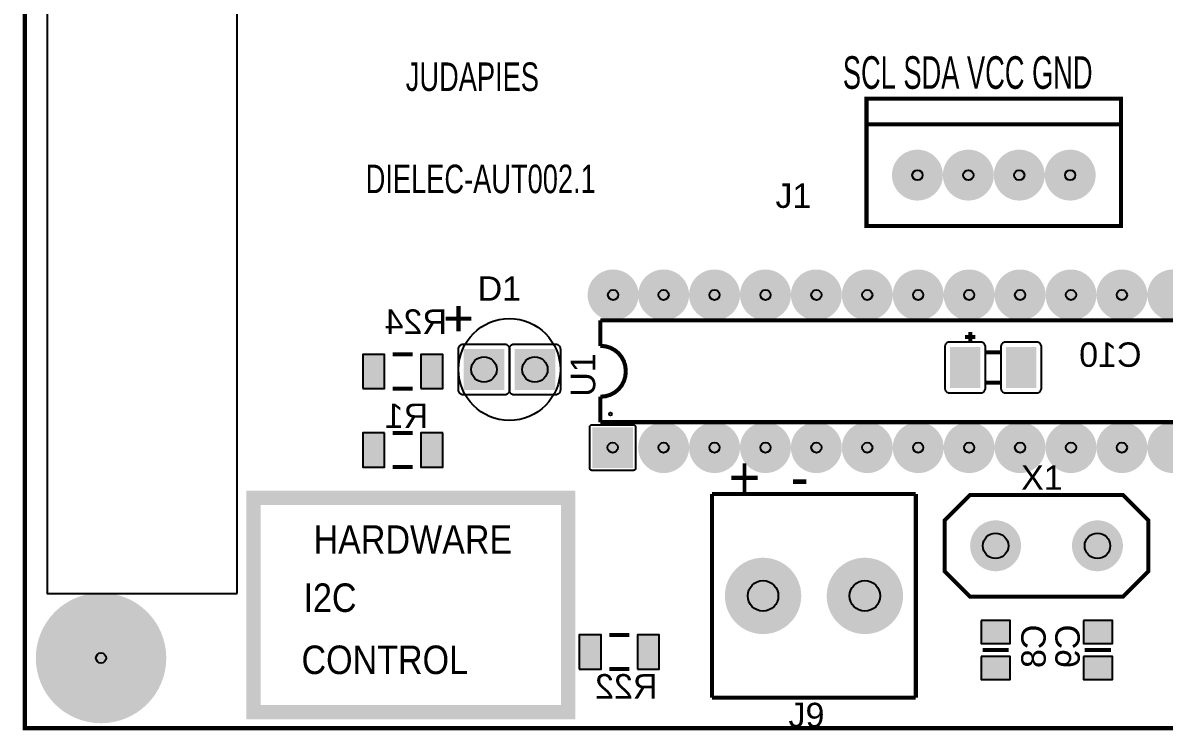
# Model space of a CAD drawing. Header units: inches. Extents: x -2.08 to 2.08, y -1.44 to 1.44.
# Drawn here: x -2.083 to 0.159, y -1.435 to -0.045 of the extents above; entities that cross this region are included whole.
import ezdxf

# ---------------------------------------------------------------- set-up
doc = ezdxf.new("R2010")
doc.units = ezdxf.units.IN
doc.layers.get('0').update_dxf_attribs({"linetype": 'CONTINUOUS'})

# ---------------------------------------------------------------- blocks, each defined once
blk = doc.blocks.new('RPAD')
blk.add_trace([(-0.5, -0.5), (-0.5, 0.5), (0.5, -0.5), (0.5, 0.5)])
blk = doc.blocks.new('EPAD')
at = {"const_width": 0.5}
blk.add_lwpolyline([(-0.25, 0, 1), (0.25, 0, 1)], format="xyb", close=True, dxfattribs=at)

msp = doc.modelspace()

# ---------------------------------------------------------------- linework, layer by layer
for points, const_width in [([(-2.07874, -1.431024), (2.07874, -1.431024), (2.07874, 1.431181), (-2.07874, 1.431181), (-2.07874, -1.431024)], 0.008), ([(-2.07874, -1.431024), (2.07874, -1.431024), (2.07874, 1.431181), (-2.07874, 1.431181), (-2.07874, -1.431024)], 0.008), ([(-2.07874, -1.431024), (2.07874, -1.431024), (2.07874, 1.431181), (-2.07874, 1.431181), (-2.07874, -1.431024)], 0.008), ([(-0.425984, -0.444409), (0.074016, -0.444409), (0.074016, -0.194409), (-0.425984, -0.194409), (-0.425984, -0.444409)], 0.008), ([(-0.425984, -0.444409), (0.074016, -0.444409), (0.074016, -0.194409), (-0.425984, -0.194409), (-0.425984, -0.444409)], 0.008), ([(-0.425984, -0.444409), (0.074016, -0.444409), (0.074016, -0.194409), (-0.425984, -0.194409), (-0.425984, -0.444409)], 0.008), ([(-0.425984, -0.244409), (0.074016, -0.244409)], 0.008), ([(-0.425984, -0.244409), (0.074016, -0.244409)], 0.008), ([(-0.425984, -0.244409), (0.074016, -0.244409)], 0.008), ([(-1.227165, -0.601299), (-1.227165, -0.651299)], 0.008), ([(-1.227165, -0.601299), (-1.227165, -0.651299)], 0.008), ([(-1.227165, -0.601299), (-1.227165, -0.651299)], 0.008), ([(-1.252165, -0.626299), (-1.202165, -0.626299)], 0.008), ([(-1.252165, -0.626299), (-1.202165, -0.626299)], 0.008), ([(-1.252165, -0.626299), (-1.202165, -0.626299)], 0.008), ([(-0.948622, -0.829843), (0.401378, -0.829843), (0.401378, -0.629843), (-0.948622, -0.629843)], 0.008), ([(-0.948622, -0.629843), (-0.948622, -0.679843)], 0.008), ([(-0.948622, -0.829843), (0.401378, -0.829843), (0.401378, -0.629843), (-0.948622, -0.629843)], 0.008), ([(-0.948622, -0.629843), (-0.948622, -0.679843)], 0.008), ([(-0.948622, -0.829843), (0.401378, -0.829843), (0.401378, -0.629843), (-0.948622, -0.629843)], 0.008), ([(-0.948622, -0.629843), (-0.948622, -0.679843)], 0.008), ([(-0.222283, -0.652362), (-0.222283, -0.672362)], 0.008), ([(-0.222283, -0.652362), (-0.222283, -0.672362)], 0.008), ([(-0.222283, -0.652362), (-0.222283, -0.672362)], 0.008), ([(-0.212283, -0.662362), (-0.232283, -0.662362)], 0.008), ([(-0.212283, -0.662362), (-0.232283, -0.662362)], 0.008), ([(-0.212283, -0.662362), (-0.232283, -0.662362)], 0.008), ([(-1.356299, -0.696772), (-1.316929, -0.696772)], 0.007874), ([(-1.356299, -0.696772), (-1.316929, -0.696772)], 0.007874), ([(-1.356299, -0.696772), (-1.316929, -0.696772)], 0.007874), ([(-0.948622, -0.679843), (-0.938398, -0.680837), (-0.928944, -0.6837), (-0.920442, -0.688247), (-0.913075, -0.694296), (-0.907027, -0.701663), (-0.90248, -0.710165), (-0.899617, -0.719619), (-0.898622, -0.729843)], 0.008), ([(-0.948622, -0.679843), (-0.938398, -0.680837), (-0.928944, -0.6837), (-0.920442, -0.688247), (-0.913075, -0.694296), (-0.907027, -0.701663), (-0.90248, -0.710165), (-0.899617, -0.719619), (-0.898622, -0.729843)], 0.008), ([(-0.948622, -0.679843), (-0.938398, -0.680837), (-0.928944, -0.6837), (-0.920442, -0.688247), (-0.913075, -0.694296), (-0.907027, -0.701663), (-0.90248, -0.710165), (-0.899617, -0.719619), (-0.898622, -0.729843)], 0.008), ([(-0.162283, -0.692362), (-0.192283, -0.692362)], 0.008), ([(-0.162283, -0.692362), (-0.192283, -0.692362)], 0.008), ([(-0.162283, -0.692362), (-0.192283, -0.692362)], 0.008), ([(-0.948622, -0.779843), (-0.938398, -0.778848), (-0.928944, -0.775985), (-0.920442, -0.771438), (-0.913075, -0.765389), (-0.907027, -0.758022), (-0.90248, -0.74952), (-0.899617, -0.740066), (-0.898622, -0.729843)], 0.008), ([(-0.948622, -0.779843), (-0.938398, -0.778848), (-0.928944, -0.775985), (-0.920442, -0.771438), (-0.913075, -0.765389), (-0.907027, -0.758022), (-0.90248, -0.74952), (-0.899617, -0.740066), (-0.898622, -0.729843)], 0.008), ([(-0.948622, -0.779843), (-0.938398, -0.778848), (-0.928944, -0.775985), (-0.920442, -0.771438), (-0.913075, -0.765389), (-0.907027, -0.758022), (-0.90248, -0.74952), (-0.899617, -0.740066), (-0.898622, -0.729843)], 0.008), ([(-1.356299, -0.763701), (-1.316929, -0.763701)], 0.007874), ([(-1.356299, -0.763701), (-1.316929, -0.763701)], 0.007874), ([(-1.356299, -0.763701), (-1.316929, -0.763701)], 0.007874), ([(-0.162283, -0.752362), (-0.192283, -0.752362)], 0.008), ([(-0.162283, -0.752362), (-0.192283, -0.752362)], 0.008), ([(-0.162283, -0.752362), (-0.192283, -0.752362)], 0.008), ([(-0.948622, -0.829843), (-0.948622, -0.779843)], 0.008), ([(-0.948622, -0.829843), (-0.948622, -0.779843)], 0.008), ([(-0.948622, -0.829843), (-0.948622, -0.779843)], 0.008), ([(-1.316929, -0.851102), (-1.356299, -0.851102)], 0.007874), ([(-1.316929, -0.851102), (-1.356299, -0.851102)], 0.007874), ([(-1.316929, -0.851102), (-1.356299, -0.851102)], 0.007874), ([(-1.316929, -0.918031), (-1.356299, -0.918031)], 0.007874), ([(-1.316929, -0.918031), (-1.356299, -0.918031)], 0.007874), ([(-1.316929, -0.918031), (-1.356299, -0.918031)], 0.007874), ([(-1.629921, -1.399528), (-1.011811, -1.399528), (-1.011811, -0.978268), (-1.629921, -0.978268), (-1.629921, -1.399528)], 0.028), ([(-1.629921, -1.399528), (-1.011811, -1.399528), (-1.011811, -0.978268), (-1.629921, -0.978268), (-1.629921, -1.399528)], 0.028), ([(-1.629921, -1.399528), (-1.011811, -1.399528), (-1.011811, -0.978268), (-1.629921, -0.978268), (-1.629921, -1.399528)], 0.028), ([(-0.729134, -1.371181), (-0.729134, -0.971181)], 0.008), ([(-0.329134, -0.971181), (-0.729134, -0.971181)], 0.008), ([(-0.729134, -1.371181), (-0.729134, -0.971181)], 0.008), ([(-0.329134, -0.971181), (-0.729134, -0.971181)], 0.008), ([(-0.729134, -1.371181), (-0.729134, -0.971181)], 0.008), ([(-0.329134, -0.971181), (-0.729134, -0.971181)], 0.008), ([(-0.329134, -1.371181), (-0.329134, -0.971181)], 0.008), ([(-0.329134, -1.371181), (-0.329134, -0.971181)], 0.008), ([(-0.329134, -1.371181), (-0.329134, -0.971181)], 0.008), ([(-0.222441, -0.972756), (0.077559, -0.972756), (0.127559, -1.022756), (0.127559, -1.122756), (0.077559, -1.172756), (-0.222441, -1.172756), (-0.272441, -1.122756), (-0.272441, -1.022756), (-0.222441, -0.972756)], 0.008), ([(-0.222441, -0.972756), (0.077559, -0.972756), (0.127559, -1.022756), (0.127559, -1.122756), (0.077559, -1.172756), (-0.222441, -1.172756), (-0.272441, -1.122756), (-0.272441, -1.022756), (-0.222441, -0.972756)], 0.008), ([(-0.222441, -0.972756), (0.077559, -0.972756), (0.127559, -1.022756), (0.127559, -1.122756), (0.077559, -1.172756), (-0.222441, -1.172756), (-0.272441, -1.122756), (-0.272441, -1.022756), (-0.222441, -0.972756)], 0.008), ([(-0.931102, -1.247953), (-0.891732, -1.247953)], 0.007874), ([(-0.931102, -1.247953), (-0.891732, -1.247953)], 0.007874), ([(-0.931102, -1.247953), (-0.891732, -1.247953)], 0.007874), ([(-0.198031, -1.27748), (-0.14685, -1.27748)], 0.007874), ([(-0.198031, -1.27748), (-0.14685, -1.27748)], 0.007874), ([(-0.198031, -1.27748), (-0.14685, -1.27748)], 0.007874), ([(0.002756, -1.27748), (0.053937, -1.27748)], 0.007874), ([(0.002756, -1.27748), (0.053937, -1.27748)], 0.007874), ([(0.002756, -1.27748), (0.053937, -1.27748)], 0.007874), ([(-0.931102, -1.314882), (-0.891732, -1.314882)], 0.007874), ([(-0.931102, -1.314882), (-0.891732, -1.314882)], 0.007874), ([(-0.931102, -1.314882), (-0.891732, -1.314882)], 0.007874), ([(-0.329134, -1.371181), (-0.729134, -1.371181)], 0.008), ([(-0.329134, -1.371181), (-0.729134, -1.371181)], 0.008), ([(-0.329134, -1.371181), (-0.729134, -1.371181)], 0.008)]:
    msp.add_lwpolyline(points, dxfattribs=dict(const_width=const_width))
msp.add_lwpolyline([(-1.661811, -1.166457), (-1.661811, 0.398898), (-2.035039, 0.398898), (-2.035039, -1.166457), (-1.661811, -1.166457)])
for points in [[(-0.202283, -0.672362), (-0.262283, -0.672362), (-0.263323, -0.672413), (-0.264328, -0.672561), (-0.265295, -0.672803), (-0.266219, -0.673134), (-0.267095, -0.673548), (-0.267919, -0.674043), (-0.268687, -0.674613), (-0.269393, -0.675253), (-0.270033, -0.675959), (-0.270602, -0.676726), (-0.271097, -0.67755), (-0.271512, -0.678427), (-0.271843, -0.679351), (-0.272085, -0.680318), (-0.272233, -0.681323), (-0.272283, -0.682362), (-0.272283, -0.762362), (-0.272233, -0.763402), (-0.272085, -0.764407), (-0.271843, -0.765374), (-0.271512, -0.766298), (-0.271097, -0.767174), (-0.270602, -0.767998), (-0.270033, -0.768765), (-0.269393, -0.769472), (-0.268687, -0.770112), (-0.267919, -0.770681), (-0.267095, -0.771176), (-0.266219, -0.771591), (-0.265295, -0.771921), (-0.264328, -0.772163), (-0.263323, -0.772312), (-0.262283, -0.772362), (-0.202283, -0.772362), (-0.201244, -0.772312), (-0.200239, -0.772163), (-0.199272, -0.771921), (-0.198348, -0.771591), (-0.197472, -0.771176), (-0.196648, -0.770681), (-0.19588, -0.770112), (-0.195174, -0.769472), (-0.194534, -0.768765), (-0.193965, -0.767998), (-0.19347, -0.767174), (-0.193055, -0.766298), (-0.192724, -0.765374), (-0.192482, -0.764407), (-0.192334, -0.763402), (-0.192283, -0.762362), (-0.192283, -0.682362), (-0.192334, -0.681323), (-0.192482, -0.680318), (-0.192724, -0.679351), (-0.193055, -0.678427), (-0.19347, -0.67755), (-0.193965, -0.676726), (-0.194534, -0.675959), (-0.195174, -0.675253), (-0.19588, -0.674613), (-0.196648, -0.674043), (-0.197472, -0.673548), (-0.198348, -0.673134), (-0.199272, -0.672803), (-0.200239, -0.672561), (-0.201244, -0.672413), (-0.202283, -0.672362)], [(-0.092283, -0.672362), (-0.152283, -0.672362), (-0.153323, -0.672413), (-0.154328, -0.672561), (-0.155295, -0.672803), (-0.156219, -0.673134), (-0.157095, -0.673548), (-0.157919, -0.674043), (-0.158687, -0.674613), (-0.159393, -0.675253), (-0.160033, -0.675959), (-0.160602, -0.676726), (-0.161097, -0.67755), (-0.161512, -0.678427), (-0.161843, -0.679351), (-0.162085, -0.680318), (-0.162233, -0.681323), (-0.162283, -0.682362), (-0.162283, -0.762362), (-0.162233, -0.763402), (-0.162085, -0.764407), (-0.161843, -0.765374), (-0.161512, -0.766298), (-0.161097, -0.767174), (-0.160602, -0.767998), (-0.160033, -0.768765), (-0.159393, -0.769472), (-0.158687, -0.770112), (-0.157919, -0.770681), (-0.157095, -0.771176), (-0.156219, -0.771591), (-0.155295, -0.771921), (-0.154328, -0.772163), (-0.153323, -0.772312), (-0.152283, -0.772362), (-0.092283, -0.772362), (-0.091244, -0.772312), (-0.090239, -0.772163), (-0.089272, -0.771921), (-0.088348, -0.771591), (-0.087472, -0.771176), (-0.086648, -0.770681), (-0.08588, -0.770112), (-0.085174, -0.769472), (-0.084534, -0.768765), (-0.083965, -0.767998), (-0.08347, -0.767174), (-0.083055, -0.766298), (-0.082724, -0.765374), (-0.082482, -0.764407), (-0.082334, -0.763402), (-0.082283, -0.762362), (-0.082283, -0.682362), (-0.082334, -0.681323), (-0.082482, -0.680318), (-0.082724, -0.679351), (-0.083055, -0.678427), (-0.08347, -0.67755), (-0.083965, -0.676726), (-0.084534, -0.675959), (-0.085174, -0.675253), (-0.08588, -0.674613), (-0.086648, -0.674043), (-0.087472, -0.673548), (-0.088348, -0.673134), (-0.089272, -0.672803), (-0.090239, -0.672561), (-0.091244, -0.672413), (-0.092283, -0.672362)], [(-1.217165, -0.676299), (-1.137165, -0.676299), (-1.136126, -0.67635), (-1.135121, -0.676498), (-1.134154, -0.67674), (-1.13323, -0.677071), (-1.132354, -0.677485), (-1.13153, -0.67798), (-1.130762, -0.67855), (-1.130056, -0.67919), (-1.129416, -0.679896), (-1.128846, -0.680663), (-1.128352, -0.681487), (-1.127937, -0.682364), (-1.127606, -0.683288), (-1.127364, -0.684255), (-1.127216, -0.68526), (-1.127165, -0.686299), (-1.127165, -0.766299), (-1.127216, -0.767339), (-1.127364, -0.768344), (-1.127606, -0.769311), (-1.127937, -0.770235), (-1.128352, -0.771111), (-1.128846, -0.771935), (-1.129416, -0.772702), (-1.130056, -0.773409), (-1.130762, -0.774049), (-1.13153, -0.774618), (-1.132354, -0.775113), (-1.13323, -0.775528), (-1.134154, -0.775858), (-1.135121, -0.7761), (-1.136126, -0.776249), (-1.137165, -0.776299), (-1.217165, -0.776299), (-1.218205, -0.776249), (-1.21921, -0.7761), (-1.220177, -0.775858), (-1.221101, -0.775528), (-1.221977, -0.775113), (-1.222801, -0.774618), (-1.223569, -0.774049), (-1.224275, -0.773409), (-1.224915, -0.772702), (-1.225484, -0.771935), (-1.225979, -0.771111), (-1.226394, -0.770235), (-1.226724, -0.769311), (-1.226967, -0.768344), (-1.227115, -0.767339), (-1.227165, -0.766299), (-1.227165, -0.686299), (-1.227115, -0.68526), (-1.226967, -0.684255), (-1.226724, -0.683288), (-1.226394, -0.682364), (-1.225979, -0.681487), (-1.225484, -0.680663), (-1.224915, -0.679896), (-1.224275, -0.67919), (-1.223569, -0.67855), (-1.222801, -0.67798), (-1.221977, -0.677485), (-1.221101, -0.677071), (-1.220177, -0.67674), (-1.21921, -0.676498), (-1.218205, -0.67635), (-1.217165, -0.676299)], [(-1.117165, -0.676299), (-1.037165, -0.676299), (-1.036126, -0.67635), (-1.035121, -0.676498), (-1.034154, -0.67674), (-1.03323, -0.677071), (-1.032354, -0.677485), (-1.03153, -0.67798), (-1.030762, -0.67855), (-1.030056, -0.67919), (-1.029416, -0.679896), (-1.028846, -0.680663), (-1.028352, -0.681487), (-1.027937, -0.682364), (-1.027606, -0.683288), (-1.027364, -0.684255), (-1.027216, -0.68526), (-1.027165, -0.686299), (-1.027165, -0.766299), (-1.027216, -0.767339), (-1.027364, -0.768344), (-1.027606, -0.769311), (-1.027937, -0.770235), (-1.028352, -0.771111), (-1.028846, -0.771935), (-1.029416, -0.772702), (-1.030056, -0.773409), (-1.030762, -0.774049), (-1.03153, -0.774618), (-1.032354, -0.775113), (-1.03323, -0.775528), (-1.034154, -0.775858), (-1.035121, -0.7761), (-1.036126, -0.776249), (-1.037165, -0.776299), (-1.117165, -0.776299), (-1.118205, -0.776249), (-1.11921, -0.7761), (-1.120177, -0.775858), (-1.121101, -0.775528), (-1.121977, -0.775113), (-1.122801, -0.774618), (-1.123569, -0.774049), (-1.124275, -0.773409), (-1.124915, -0.772702), (-1.125484, -0.771935), (-1.125979, -0.771111), (-1.126394, -0.770235), (-1.126724, -0.769311), (-1.126967, -0.768344), (-1.127115, -0.767339), (-1.127165, -0.766299), (-1.127165, -0.686299), (-1.127115, -0.68526), (-1.126967, -0.684255), (-1.126724, -0.683288), (-1.126394, -0.682364), (-1.125979, -0.681487), (-1.125484, -0.680663), (-1.124915, -0.679896), (-1.124275, -0.67919), (-1.123569, -0.67855), (-1.122801, -0.67798), (-1.121977, -0.677485), (-1.121101, -0.677071), (-1.120177, -0.67674), (-1.11921, -0.676498), (-1.118205, -0.67635), (-1.117165, -0.676299)], [(-1.415201, -0.763736), (-1.372201, -0.763736), (-1.372201, -0.696736), (-1.415201, -0.696736), (-1.415201, -0.763736)], [(-1.301028, -0.763736), (-1.258028, -0.763736), (-1.258028, -0.696736), (-1.301028, -0.696736), (-1.301028, -0.763736)], [(-1.372201, -0.851067), (-1.415201, -0.851067), (-1.415201, -0.918067), (-1.372201, -0.918067), (-1.372201, -0.851067)], [(-1.258028, -0.851067), (-1.301028, -0.851067), (-1.301028, -0.918067), (-1.258028, -0.918067), (-1.258028, -0.851067)], [(-0.969409, -0.919843), (-0.969409, -0.839843), (-0.96931, -0.83882), (-0.969024, -0.837875), (-0.968569, -0.837024), (-0.967964, -0.836288), (-0.967227, -0.835683), (-0.966377, -0.835228), (-0.965432, -0.834942), (-0.964409, -0.834843), (-0.884409, -0.834843), (-0.883387, -0.834942), (-0.882442, -0.835228), (-0.881592, -0.835683), (-0.880855, -0.836288), (-0.88025, -0.837024), (-0.879795, -0.837875), (-0.879509, -0.83882), (-0.879409, -0.839843), (-0.879409, -0.919843), (-0.879509, -0.920865), (-0.879795, -0.92181), (-0.88025, -0.922661), (-0.880855, -0.923397), (-0.881592, -0.924002), (-0.882442, -0.924457), (-0.883387, -0.924743), (-0.884409, -0.924843), (-0.964409, -0.924843), (-0.965432, -0.924743), (-0.966377, -0.924457), (-0.967227, -0.924002), (-0.967964, -0.923397), (-0.968569, -0.922661), (-0.969024, -0.92181), (-0.96931, -0.920865), (-0.969409, -0.919843)], [(-0.200941, -1.219547), (-0.200941, -1.264547), (-0.143941, -1.264547), (-0.143941, -1.219547), (-0.200941, -1.219547)], [(-0.000154, -1.219547), (-0.000154, -1.264547), (0.056846, -1.264547), (0.056846, -1.219547), (-0.000154, -1.219547)], [(-0.990004, -1.314917), (-0.947004, -1.314917), (-0.947004, -1.247917), (-0.990004, -1.247917), (-0.990004, -1.314917)], [(-0.875831, -1.314917), (-0.832831, -1.314917), (-0.832831, -1.247917), (-0.875831, -1.247917), (-0.875831, -1.314917)], [(-0.200941, -1.290413), (-0.200941, -1.335413), (-0.143941, -1.335413), (-0.143941, -1.290413), (-0.200941, -1.290413)], [(-0.000154, -1.290413), (-0.000154, -1.335413), (0.056846, -1.335413), (0.056846, -1.290413), (-0.000154, -1.290413)]]:
    msp.add_lwpolyline(points, close=True)
for centre, radius in [((-0.325984, -0.344409), 0.01), ((-0.225984, -0.344409), 0.01), ((-0.125984, -0.344409), 0.01), ((-0.025984, -0.344409), 0.01), ((-0.923622, -0.579843), 0.01), ((-0.824409, -0.579843), 0.01), ((-0.724409, -0.579843), 0.01), ((-0.624409, -0.579843), 0.01), ((-0.524409, -0.579843), 0.01), ((-0.424409, -0.579843), 0.01), ((-0.324409, -0.579843), 0.01), ((-0.224409, -0.579843), 0.01), ((-0.124409, -0.579843), 0.01), ((-0.024409, -0.579843), 0.01), ((0.075591, -0.579843), 0.01), ((-1.127165, -0.726299), 0.1), ((-1.127165, -0.726299), 0.1), ((-1.127165, -0.726299), 0.1), ((-1.177165, -0.726299), 0.025), ((-1.077165, -0.726299), 0.025), ((-1.127165, -0.726299), 0), ((-1.127165, -0.726299), 0), ((-1.127165, -0.726299), 0), ((-0.928622, -0.813843), 0.002828), ((-0.928622, -0.813843), 0.002828), ((-0.928622, -0.813843), 0.002828), ((-0.924409, -0.879843), 0.01), ((-0.824409, -0.879843), 0.01), ((-0.724409, -0.879843), 0.01), ((-0.624409, -0.879843), 0.01), ((-0.524409, -0.879843), 0.01), ((-0.424409, -0.879843), 0.01), ((-0.324409, -0.879843), 0.01), ((-0.224409, -0.879843), 0.01), ((-0.124409, -0.879843), 0.01), ((-0.024409, -0.879843), 0.01), ((0.075591, -0.879843), 0.01), ((-0.172441, -1.072756), 0.025), ((0.027559, -1.072756), 0.025), ((-0.629134, -1.171181), 0.03), ((-0.429134, -1.171181), 0.03), ((-1.929134, -1.293228), 0.01)]:
    msp.add_circle(centre, radius)

# ---------------------------------------------------------------- block references
for name, p, xscale, yscale in [('EPAD', (-0.325984, -0.344409), 0.1, 0.1), ('EPAD', (-0.325984, -0.344409), 0.08, 0.08), ('EPAD', (-0.225984, -0.344409), 0.1, 0.1), ('EPAD', (-0.225984, -0.344409), 0.08, 0.08), ('EPAD', (-0.125984, -0.344409), 0.1, 0.1), ('EPAD', (-0.125984, -0.344409), 0.08, 0.08), ('EPAD', (-0.025984, -0.344409), 0.1, 0.1), ('EPAD', (-0.025984, -0.344409), 0.08, 0.08), ('EPAD', (-0.923622, -0.579843), 0.1, 0.1), ('EPAD', (-0.824409, -0.579843), 0.1, 0.1), ('EPAD', (-0.724409, -0.579843), 0.1, 0.1), ('EPAD', (-0.624409, -0.579843), 0.1, 0.1), ('EPAD', (-0.524409, -0.579843), 0.1, 0.1), ('EPAD', (-0.424409, -0.579843), 0.1, 0.1), ('EPAD', (-0.324409, -0.579843), 0.1, 0.1), ('EPAD', (-0.224409, -0.579843), 0.1, 0.1), ('EPAD', (-0.124409, -0.579843), 0.1, 0.1), ('EPAD', (-0.024409, -0.579843), 0.1, 0.1), ('EPAD', (0.075591, -0.579843), 0.1, 0.1), ('EPAD', (0.175591, -0.579843), 0.1, 0.1), ('EPAD', (-0.923622, -0.579843), 0.08, 0.08), ('EPAD', (-0.824409, -0.579843), 0.08, 0.08), ('EPAD', (-0.724409, -0.579843), 0.08, 0.08), ('EPAD', (-0.624409, -0.579843), 0.08, 0.08), ('EPAD', (-0.524409, -0.579843), 0.08, 0.08), ('EPAD', (-0.424409, -0.579843), 0.08, 0.08), ('EPAD', (-0.324409, -0.579843), 0.08, 0.08), ('EPAD', (-0.224409, -0.579843), 0.08, 0.08), ('EPAD', (-0.124409, -0.579843), 0.08, 0.08), ('EPAD', (-0.024409, -0.579843), 0.08, 0.08), ('EPAD', (0.075591, -0.579843), 0.08, 0.08), ('EPAD', (0.175591, -0.579843), 0.08, 0.08), ('RPAD', (-1.177165, -0.726299), 0.08, 0.08), ('RPAD', (-1.077165, -0.726299), 0.08, 0.08), ('RPAD', (-0.232283, -0.722362), 0.06, 0.08), ('RPAD', (-0.122283, -0.722362), 0.06, 0.08), ('RPAD', (-1.393701, -0.884567), 0.043, 0.067), ('RPAD', (-1.279528, -0.884567), 0.043, 0.067), ('EPAD', (-0.824409, -0.879843), 0.1, 0.1), ('EPAD', (-0.824409, -0.879843), 0.08, 0.08), ('EPAD', (-0.724409, -0.879843), 0.1, 0.1), ('EPAD', (-0.724409, -0.879843), 0.08, 0.08), ('EPAD', (-0.624409, -0.879843), 0.1, 0.1), ('EPAD', (-0.624409, -0.879843), 0.08, 0.08), ('EPAD', (-0.524409, -0.879843), 0.1, 0.1), ('EPAD', (-0.524409, -0.879843), 0.08, 0.08), ('EPAD', (-0.424409, -0.879843), 0.1, 0.1), ('EPAD', (-0.424409, -0.879843), 0.08, 0.08), ('EPAD', (-0.324409, -0.879843), 0.1, 0.1), ('EPAD', (-0.324409, -0.879843), 0.08, 0.08), ('EPAD', (-0.224409, -0.879843), 0.1, 0.1), ('EPAD', (-0.224409, -0.879843), 0.08, 0.08), ('EPAD', (-0.124409, -0.879843), 0.1, 0.1), ('EPAD', (-0.124409, -0.879843), 0.08, 0.08), ('EPAD', (-0.024409, -0.879843), 0.1, 0.1), ('EPAD', (-0.024409, -0.879843), 0.08, 0.08), ('EPAD', (0.075591, -0.879843), 0.1, 0.1), ('EPAD', (0.075591, -0.879843), 0.08, 0.08), ('EPAD', (0.175591, -0.879843), 0.1, 0.1), ('EPAD', (0.175591, -0.879843), 0.08, 0.08), ('EPAD', (-0.172441, -1.072756), 0.1, 0.1), ('EPAD', (0.027559, -1.072756), 0.1, 0.1), ('EPAD', (-0.172441, -1.072756), 0.08, 0.08), ('EPAD', (0.027559, -1.072756), 0.08, 0.08), ('EPAD', (-0.629134, -1.171181), 0.15, 0.15), ('EPAD', (-0.429134, -1.171181), 0.15, 0.15), ('EPAD', (-0.629134, -1.171181), 0.12, 0.12), ('EPAD', (-0.429134, -1.171181), 0.12, 0.12), ('EPAD', (-1.929134, -1.293228), 0.25622, 0.25622), ('EPAD', (-1.929134, -1.293228), 0.23622, 0.23622)]:
    msp.add_blockref(name, p, dxfattribs=dict(xscale=xscale, yscale=yscale))
for p, xscale, yscale, rotation in [((-1.393701, -0.730236), 0.043, 0.067, 180), ((-1.279528, -0.730236), 0.043, 0.067, 180), ((-0.924409, -0.879843), 0.08, 0.08, 90), ((-0.172441, -1.242047), 0.045, 0.057, 90), ((0.028346, -1.242047), 0.045, 0.057, 90), ((-0.968504, -1.281417), 0.043, 0.067, 180), ((-0.854331, -1.281417), 0.043, 0.067, 180), ((-0.172441, -1.312913), 0.045, 0.057, 90), ((0.028346, -1.312913), 0.045, 0.057, 90)]:
    msp.add_blockref('RPAD', p, dxfattribs=dict(xscale=xscale, yscale=yscale, rotation=rotation))

# ---------------------------------------------------------------- texts
for s, height, width, p in [('SCL SDA VCC GND', 0.064, 0.625, (-0.472441, -0.174832)), ('SCL SDA VCC GND', 0.064, 0.625, (-0.472441, -0.174832)), ('SCL SDA VCC GND', 0.064, 0.625, (-0.472441, -0.174832)), ('JUDAPIES', 0.056, 0.714286, (-1.330709, -0.179063)), ('JUDAPIES', 0.056, 0.714286, (-1.330709, -0.179063)), ('JUDAPIES', 0.056, 0.714286, (-1.330709, -0.179063)), ('DIELEC-AUT002.1', 0.056, 0.714286, (-1.409449, -0.37985)), ('DIELEC-AUT002.1', 0.056, 0.714286, (-1.409449, -0.37985)), ('DIELEC-AUT002.1', 0.056, 0.714286, (-1.409449, -0.37985)), ('J1', 0.048, 1.041667, (-0.604724, -0.408819)), ('J1', 0.048, 1.041667, (-0.604724, -0.408819)), ('J1', 0.048, 1.041667, (-0.604724, -0.408819)), ('D1', 0.048, 1.041667, (-1.189665, -0.591299)), ('D1', 0.048, 1.041667, (-1.189665, -0.591299)), ('D1', 0.048, 1.041667, (-1.189665, -0.591299)), ('X1', 0.048, 1.041667, (-0.122441, -0.962756)), ('X1', 0.048, 1.041667, (-0.122441, -0.962756)), ('X1', 0.048, 1.041667, (-0.122441, -0.962756)), ('HARDWARE', 0.056, 0.892857, (-1.511811, -1.088512)), ('HARDWARE', 0.056, 0.892857, (-1.511811, -1.088512)), ('HARDWARE', 0.056, 0.892857, (-1.511811, -1.088512)), ('I2C', 0.056, 0.892857, (-1.531496, -1.202685)), ('I2C', 0.056, 0.892857, (-1.531496, -1.202685)), ('I2C', 0.056, 0.892857, (-1.531496, -1.202685)), ('CONTROL', 0.056, 0.892857, (-1.535433, -1.324732)), ('CONTROL', 0.056, 0.892857, (-1.535433, -1.324732)), ('CONTROL', 0.056, 0.892857, (-1.535433, -1.324732)), ('J9', 0.048, 1.041667, (-0.579134, -1.429181)), ('J9', 0.048, 1.041667, (-0.579134, -1.429181)), ('J9', 0.048, 1.041667, (-0.579134, -1.429181))]:
    msp.add_text(s, height=height, dxfattribs=dict(width=width)).set_placement(p)
at = {"text_generation_flag": 2, "width": 1.041667}
for s, p in [('R24', (-1.249803, -0.656283)), ('R24', (-1.249803, -0.656283)), ('R24', (-1.249803, -0.656283)), ('C10', (0.114252, -0.721102)), ('C10', (0.114252, -0.721102)), ('C10', (0.114252, -0.721102)), ('R1', (-1.286614, -0.841165)), ('R1', (-1.286614, -0.841165)), ('R1', (-1.286614, -0.841165)), ('R22', (-0.836417, -1.372819)), ('R22', (-0.836417, -1.372819)), ('R22', (-0.836417, -1.372819))]:
    msp.add_text(s, height=0.048, dxfattribs=at).set_placement(p)
at = {"width": 1.041667}
msp.add_text('U1', height=0.048, rotation=90, dxfattribs=at).set_placement((-0.958622, -0.779843))
msp.add_text('U1', height=0.048, rotation=90, dxfattribs=at).set_placement((-0.958622, -0.779843))
msp.add_text('U1', height=0.048, rotation=90, dxfattribs=at).set_placement((-0.958622, -0.779843))
msp.add_text('+  -', height=0.08).set_placement((-0.69685, -0.977717))
msp.add_text('+  -', height=0.08).set_placement((-0.69685, -0.977717))
msp.add_text('+  -', height=0.08).set_placement((-0.69685, -0.977717))
at = {"text_generation_flag": 2, "width": 1.041667}
for s, p in [('C8', (-0.07411, -1.22748)), ('C8', (-0.07411, -1.22748)), ('C8', (-0.07411, -1.22748)), ('C9', (-0.007181, -1.22748)), ('C9', (-0.007181, -1.22748)), ('C9', (-0.007181, -1.22748))]:
    msp.add_text(s, height=0.048, rotation=90, dxfattribs=at).set_placement(p)

doc.saveas('drawing.dxf')
